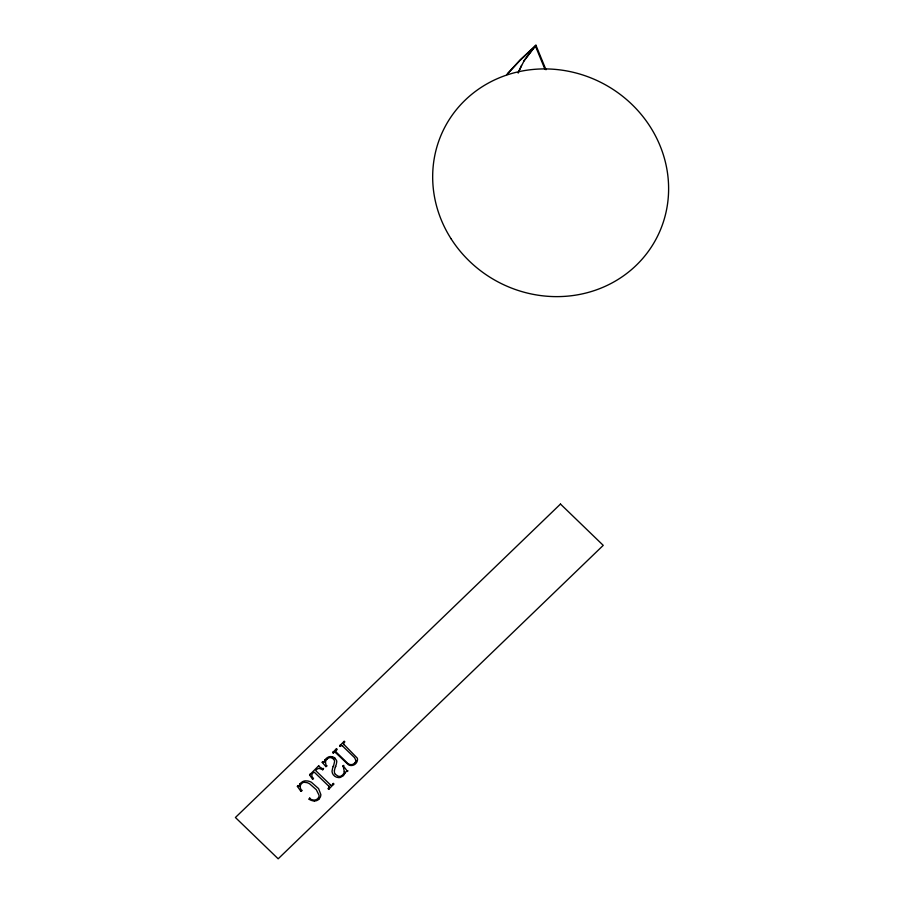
<?xml version="1.0" encoding="UTF-8"?>
<svg xmlns="http://www.w3.org/2000/svg" width="904" height="904" viewBox="0 0 904 904"><rect width="100%" height="100%" fill="white"/><g stroke="black" fill="none" stroke-linecap="round" stroke-linejoin="round"><path stroke-width="1.36" d="M355.95 760.535L354.537 757.642L342.435 745.924M344.277 771.507L343.068 765.688M334.435 770.683L334.401 771.168A6.803 6.385 27.8 0 0 334.423 772.061L334.446 772.265A3.627 3.413 27.8 0 0 335.395 774.389M314.332 801A10.023 9.413 27.8 0 1 309.168 799.294L309.801 797.757M518.184 73.088L521.495 65.404M518.523 71.755L524.433 60.116L535.914 45.2L545.993 69.755M297.755 785.576L297.371 786.299L300.896 791.35L302.049 790.265M298.896 785.847A4.531 4.26 27.8 0 0 299.721 784.389L300.128 783.678M300.896 791.35L301.281 790.627M313.552 778.22L312.603 779.304L309.575 774.92L309.959 774.197M309.575 774.92L318.931 765.541M312.603 779.304L312.976 778.57A28.849 27.086 27.8 0 1 311.959 776.22L311.778 774.638L312.92 773.044A10.678 10.034 27.8 0 1 313.846 772.208L314.355 772.31A10.328 9.707 27.8 0 1 315.134 773.01L328.966 786.356M326.977 765.654L325.926 766.637L322.231 762.343L322.615 761.609M325.078 759.801L324.694 760.535A8.339 7.831 27.8 0 1 326.084 758.625A10.068 9.458 27.8 0 1 326.751 758.027L328.457 756.976A5.514 5.175 27.8 0 1 330.898 756.569L332.096 756.738M330.48 784.898L316.558 771.451A7.029 6.599 27.8 0 1 315.824 770.683L315.846 770.298A6.961 6.531 27.8 0 1 317.236 769.033L318.886 768.377L321.361 769.134A33.346 31.324 27.8 0 1 322.717 769.745L323.564 768.366M335.621 752.478A1.254 1.175 27.8 0 0 333.881 752.625L332.728 752.603L333.113 751.868M325.926 766.637L326.31 765.914M309.157 799.317L309.541 798.594M333.327 753.179L333.712 752.444M332.728 752.603L336.514 748.591M336.198 750.41L337.113 749.167M342.514 745.823A1.254 1.175 27.8 0 0 340.774 745.969L339.723 745.856L340.107 745.133M340.311 746.433L340.695 745.71M339.723 745.856L344.266 741.122M344.028 742.851L344.853 741.698M343.317 775.598L340.661 777.293A5.39 5.062 27.8 0 1 338.469 777.576A6.554 6.158 27.8 0 1 332.017 771.281L332.638 768.05A20.555 19.312 27.8 0 1 333.192 766.547L333.576 765.824M334.401 770.671A17.458 16.396 27.8 0 1 335.373 767.18L335.723 766.434M314.332 800.944L314.66 800.955A6.113 5.74 27.8 0 0 318.671 799.396L319.033 798.65M333.949 783.881L328.661 789.339L328.446 788.039M328.661 789.339L329.045 788.616M330.31 785.192A1.514 1.424 27.8 0 0 332.243 784.841L333.361 783.305M342.684 766.411L343.836 765.338M343.305 775.587A5.593 5.255 27.8 0 0 344.639 773.575L345 772.841M344.65 773.587A7.458 7.006 27.8 0 1 345.611 771.982A1.537 1.446 27.8 0 1 346.413 771.666L347.95 770.773M354.899 762.524L354.515 763.259A4.949 4.644 27.8 0 1 347.577 763.236L336.107 752.026M523.958 61.02L535.914 45.2L520.512 59.506L507.404 73.687M322.717 769.745L323.18 769.101L318.547 766.264M506.929 74.603L520.026 60.41L535.439 46.104L544.988 69.371M318.649 799.373L319.993 797.69A7.164 6.723 27.8 0 0 320.852 794.593L318.57 788.593L311.394 782.254A12.588 11.82 27.8 0 0 307.846 780.999L305.382 780.841A7.3 6.859 27.8 0 0 302.365 781.779L300.874 782.932A7.085 6.656 27.8 0 0 299.744 784.401M328.062 788.763L328.909 787.949A1.254 1.175 27.8 0 0 329.067 786.277M335.429 774.366L337.983 776.095A3.91 3.661 27.8 0 0 341.091 776.061L342.119 775.372A6.622 6.215 27.8 0 0 344.311 771.507M343.882 741.845L344.469 742.421M343.949 744.467L357.261 758.106A4.26 4 27.8 0 1 357.487 760.015A7.311 6.87 27.8 0 1 355.498 763.835A6.531 6.136 27.8 0 1 351.475 765.519A5.209 4.893 27.8 0 1 348.356 764.727L335.531 752.58M336.13 749.314L336.729 749.891M332.977 784.028L333.576 784.604M334.909 758.173L336.514 760.433A3.706 3.48 27.8 0 1 336.751 761.778L336.367 764.004A37.697 35.403 27.8 0 1 335.327 767.157M343.452 766.061L347.565 771.496M356.029 760.546A4.972 4.667 27.8 0 1 354.481 763.213M335.825 752.184A1.48 1.39 27.8 0 1 336.141 750.343M343.678 744.625A1.48 1.39 27.8 0 1 343.972 742.783M332.084 756.75A5.401 5.074 27.8 0 1 334.932 758.151M324.66 760.524A6.814 6.396 27.8 0 1 323.96 762.072M333.192 766.547A64.659 60.715 27.8 0 0 333.825 764.773L334.604 761.439A3.435 3.232 27.8 0 0 333.599 759.315M326.604 766.377A19.481 18.295 27.8 0 1 325.96 764.727L325.496 762.366A5.367 5.051 27.8 0 1 327.124 759.055M327.078 758.998A8.588 8.068 27.8 0 1 327.531 758.603L329.508 757.62A2.78 2.61 27.8 0 1 330.582 757.642A5.616 5.277 27.8 0 1 333.632 759.281M323.982 762.129A1.661 1.559 27.8 0 1 322.231 762.332M309.45 798.447A8.328 7.82 27.8 0 0 313.914 800.063A5.39 5.062 27.8 0 0 317.485 798.797A6.396 6 27.8 0 0 318.151 798.062L318.694 797.215A4.396 4.124 27.8 0 0 319.078 795.328L316.276 789.678L309.643 783.836A13.673 12.837 27.8 0 0 307.111 782.661L304.083 782.276A4.271 4.011 27.8 0 0 302.546 782.807L301.574 783.61A4.961 4.656 27.8 0 0 300.241 786.751M301.733 790.955A10.226 9.605 27.8 0 1 300.207 786.751M298.874 785.836A2 1.876 27.8 0 1 297.382 786.446M560.48 504.059L235.413 817.498L278.172 858.8L603.239 545.361L560.48 504.059M451.073 238.769A119.52 112.232 27.8 0 0 655.219 240.633A119.52 112.232 27.8 0 0 545.643 68.919A119.52 112.232 27.8 0 0 451.073 238.769"/></g></svg>
